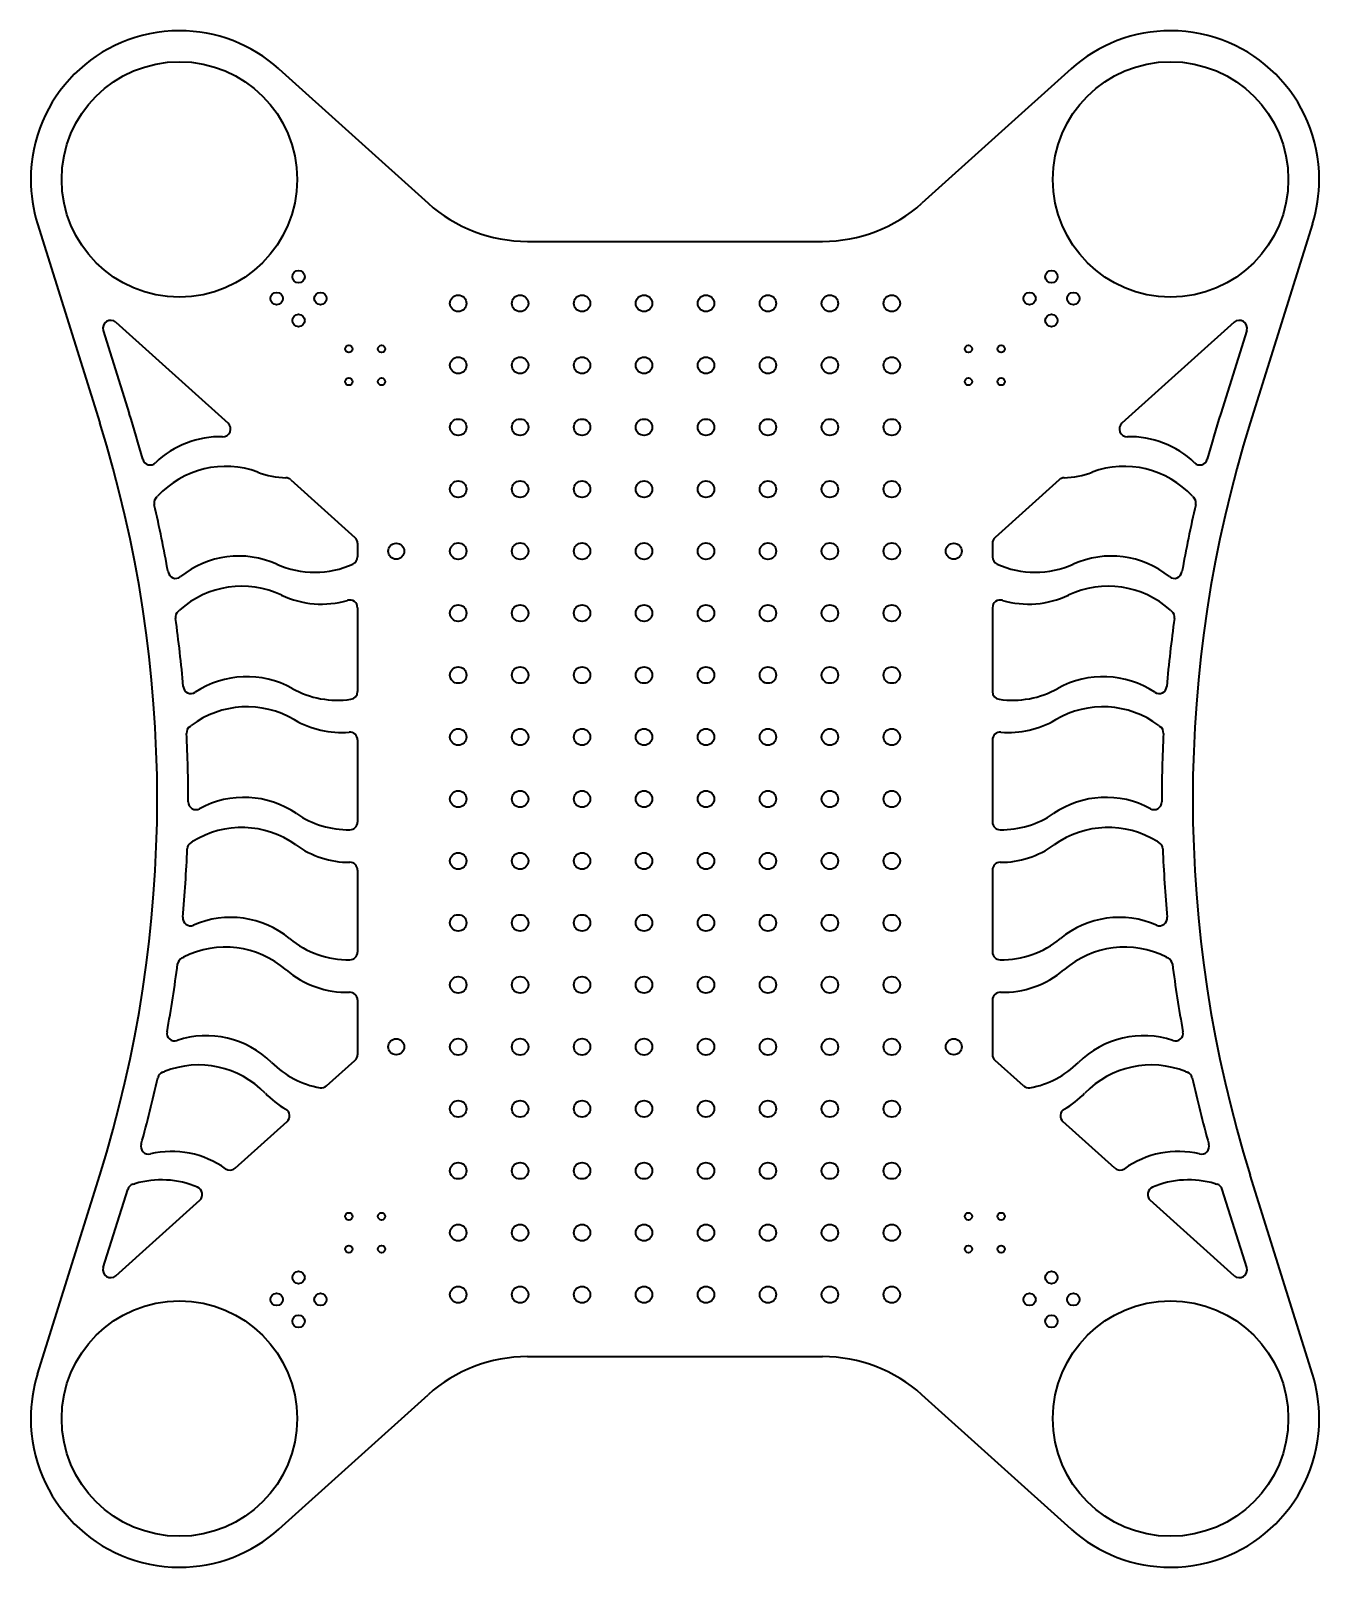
# Model space of a CAD drawing. Header units: inches. Extents: x -10.4 to 10.4, y -12.4 to 12.4.
import ezdxf

# ---------------------------------------------------------------- set-up
doc = ezdxf.new("R2010")
doc.units = ezdxf.units.IN
doc.header["$MEASUREMENT"] = 0
doc.layers.add('Visible', color=7, linetype='Continuous', lineweight=40)

msp = doc.modelspace()

# ---------------------------------------------------------------- linework, layer by layer
at = {"layer": 'Visible'}
for p, q in [((-6.394, 11.784), (-3.987, 9.616)), ((6.394, 11.784), (3.987, 9.616)), ((-10.291, 9.283), (-9.286, 6.073)), ((10.291, 9.283), (9.286, 6.073)), ((-2.381, 9), (2.381, 9)), ((-9.026, 7.694), (-7.215, 6.064)), ((9.026, 7.694), (7.215, 6.064)), ((-9.229, 7.564), (-8.809, 6.223)), ((9.229, 7.564), (8.809, 6.223)), ((-6.202, 5.152), (-5.166, 4.22)), ((6.202, 5.152), (5.166, 4.22)), ((-5.125, 4.127), (-5.125, 3.906)), ((5.125, 4.127), (5.125, 3.906)), ((-5.125, 3.087), (-5.125, 1.733)), ((5.125, 3.087), (5.125, 1.733)), ((-5.125, 0.953), (-5.125, -0.372)), ((5.125, 0.953), (5.125, -0.372)), ((-5.125, -1.147), (-5.125, -2.471)), ((5.125, -1.147), (5.125, -2.471)), ((-5.125, -3.244), (-5.125, -4.127)), ((5.125, -3.244), (5.125, -4.127)), ((-5.623, -4.631), (-5.166, -4.22)), ((5.623, -4.631), (5.166, -4.22)), ((-7.099, -5.959), (-6.262, -5.206)), ((7.099, -5.959), (6.262, -5.206)), ((-10.291, -9.283), (-9.286, -6.073)), ((10.291, -9.283), (9.286, -6.073)), ((-9.229, -7.564), (-8.833, -6.301)), ((9.229, -7.564), (8.833, -6.301)), ((-9.026, -7.694), (-7.671, -6.475)), ((9.026, -7.694), (7.671, -6.475)), ((-2.381, -9), (2.381, -9)), ((-6.394, -11.784), (-3.987, -9.616)), ((6.394, -11.784), (3.987, -9.616))]:
    msp.add_line(p, q, dxfattribs=at)
for centre, radius in [((-8, 10), 1.9), ((8, 10), 1.9), ((-6.077, 8.43), 0.1), ((6.077, 8.43), 0.1), ((-6.43, 8.077), 0.1), ((-5.723, 8.077), 0.1), ((-3.5, 8), 0.133), ((-2.5, 8), 0.133), ((-1.5, 8), 0.133), ((-0.5, 8), 0.133), ((0.5, 8), 0.133), ((1.5, 8), 0.133), ((2.5, 8), 0.133), ((3.5, 8), 0.133), ((5.723, 8.077), 0.1), ((6.43, 8.077), 0.1), ((-6.077, 7.723), 0.1), ((6.077, 7.723), 0.1), ((-5.264, 7.264), 0.0591), ((-4.736, 7.264), 0.0591), ((4.736, 7.264), 0.0591), ((5.264, 7.264), 0.0591), ((-3.5, 7), 0.133), ((-2.5, 7), 0.133), ((-1.5, 7), 0.133), ((-0.5, 7), 0.133), ((0.5, 7), 0.133), ((1.5, 7), 0.133), ((2.5, 7), 0.133), ((3.5, 7), 0.133), ((-5.264, 6.736), 0.0591), ((-4.736, 6.736), 0.0591), ((4.736, 6.736), 0.0591), ((5.264, 6.736), 0.0591), ((-3.5, 6), 0.133), ((-2.5, 6), 0.133), ((-1.5, 6), 0.133), ((-0.5, 6), 0.133), ((0.5, 6), 0.133), ((1.5, 6), 0.133), ((2.5, 6), 0.133), ((3.5, 6), 0.133), ((-3.5, 5), 0.133), ((-2.5, 5), 0.133), ((-1.5, 5), 0.133), ((-0.5, 5), 0.133), ((0.5, 5), 0.133), ((1.5, 5), 0.133), ((2.5, 5), 0.133), ((3.5, 5), 0.133), ((-4.5, 4), 0.129), ((-3.5, 4), 0.133), ((-2.5, 4), 0.133), ((-1.5, 4), 0.133), ((-0.5, 4), 0.133), ((0.5, 4), 0.133), ((1.5, 4), 0.133), ((2.5, 4), 0.133), ((3.5, 4), 0.133), ((4.5, 4), 0.129), ((-3.5, 3), 0.133), ((-2.5, 3), 0.133), ((-1.5, 3), 0.133), ((-0.5, 3), 0.133), ((0.5, 3), 0.133), ((1.5, 3), 0.133), ((2.5, 3), 0.133), ((3.5, 3), 0.133), ((-3.5, 2), 0.133), ((-2.5, 2), 0.133), ((-1.5, 2), 0.133), ((-0.5, 2), 0.133), ((0.5, 2), 0.133), ((1.5, 2), 0.133), ((2.5, 2), 0.133), ((3.5, 2), 0.133), ((-3.5, 1), 0.133), ((-2.5, 1), 0.133), ((-1.5, 1), 0.133), ((-0.5, 1), 0.133), ((0.5, 1), 0.133), ((1.5, 1), 0.133), ((2.5, 1), 0.133), ((3.5, 1), 0.133), ((-3.5, 0), 0.133), ((-2.5, 0), 0.133), ((-1.5, 0), 0.133), ((-0.5, 0), 0.133), ((0.5, 0), 0.133), ((1.5, 0), 0.133), ((2.5, 0), 0.133), ((3.5, 0), 0.133), ((-3.5, -1), 0.133), ((-2.5, -1), 0.133), ((-1.5, -1), 0.133), ((-0.5, -1), 0.133), ((0.5, -1), 0.133), ((1.5, -1), 0.133), ((2.5, -1), 0.133), ((3.5, -1), 0.133), ((-3.5, -2), 0.133), ((-2.5, -2), 0.133), ((-1.5, -2), 0.133), ((-0.5, -2), 0.133), ((0.5, -2), 0.133), ((1.5, -2), 0.133), ((2.5, -2), 0.133), ((3.5, -2), 0.133), ((-3.5, -3), 0.133), ((-2.5, -3), 0.133), ((-1.5, -3), 0.133), ((-0.5, -3), 0.133), ((0.5, -3), 0.133), ((1.5, -3), 0.133), ((2.5, -3), 0.133), ((3.5, -3), 0.133), ((-4.5, -4), 0.129), ((-3.5, -4), 0.133), ((-2.5, -4), 0.133), ((-1.5, -4), 0.133), ((-0.5, -4), 0.133), ((0.5, -4), 0.133), ((1.5, -4), 0.133), ((2.5, -4), 0.133), ((3.5, -4), 0.133), ((4.5, -4), 0.129), ((-3.5, -5), 0.133), ((-2.5, -5), 0.133), ((-1.5, -5), 0.133), ((-0.5, -5), 0.133), ((0.5, -5), 0.133), ((1.5, -5), 0.133), ((2.5, -5), 0.133), ((3.5, -5), 0.133), ((-3.5, -6), 0.133), ((-2.5, -6), 0.133), ((-1.5, -6), 0.133), ((-0.5, -6), 0.133), ((0.5, -6), 0.133), ((1.5, -6), 0.133), ((2.5, -6), 0.133), ((3.5, -6), 0.133), ((-5.264, -6.736), 0.0591), ((-4.736, -6.736), 0.0591), ((4.736, -6.736), 0.0591), ((5.264, -6.736), 0.0591), ((-3.5, -7), 0.133), ((-2.5, -7), 0.133), ((-1.5, -7), 0.133), ((-0.5, -7), 0.133), ((0.5, -7), 0.133), ((1.5, -7), 0.133), ((2.5, -7), 0.133), ((3.5, -7), 0.133), ((-5.264, -7.264), 0.0591), ((-4.736, -7.264), 0.0591), ((4.736, -7.264), 0.0591), ((5.264, -7.264), 0.0591), ((-6.077, -7.723), 0.1), ((6.077, -7.723), 0.1), ((-3.5, -8), 0.133), ((-2.5, -8), 0.133), ((-1.5, -8), 0.133), ((-0.5, -8), 0.133), ((0.5, -8), 0.133), ((1.5, -8), 0.133), ((2.5, -8), 0.133), ((3.5, -8), 0.133), ((-8, -10), 1.9), ((-6.43, -8.077), 0.1), ((-5.723, -8.077), 0.1), ((5.723, -8.077), 0.1), ((8, -10), 1.9), ((6.43, -8.077), 0.1), ((-6.077, -8.43), 0.1), ((6.077, -8.43), 0.1)]:
    msp.add_circle(centre, radius, dxfattribs=at)
for centre, radius, start, end in [((-8, 10), 2.4, 90, 180), ((-8, 10), 2.4, 48.0042, 90), ((8, 10), 2.4, 90, 131.9958), ((8, 10), 2.4, 0, 90), ((-8, 10), 2.4, 180, 197.3738), ((8, 10), 2.4, 342.6262, 0), ((-2.381, 11.4), 2.4, 228.0042, 270), ((2.381, 11.4), 2.4, 270, 311.9958), ((-9.109, 7.601), 0.125, 48.0042, 197.3738), ((9.109, 7.601), 0.125, 342.6262, 131.9958), ((-28.697, 0), 20.839, 15.2564, 17.3738), ((28.697, 0), 20.839, 162.6262, 164.7436), ((-28.697, 0), 20.339, 342.6262, 17.3738), ((-7.299, 5.971), 0.125, 268.3945, 48.0042), ((7.299, 5.971), 0.125, 131.9958, 271.6055), ((28.697, 0), 20.339, 162.6262, 197.3738), ((-7.344, 4.347), 1.5, 88.3945, 133.9579), ((7.344, 4.347), 1.5, 46.0421, 91.6055), ((-8.472, 5.516), 0.125, 195.2564, 313.9579), ((8.472, 5.516), 0.125, 226.0421, 344.7436), ((-7.252, 3.868), 1.5, 69.7561, 137.2541), ((-6.214, 6.682), 1.5, 249.7561, 267.4795), ((6.214, 6.682), 1.5, 272.5205, 290.2439), ((7.252, 3.868), 1.5, 42.7459, 110.2439), ((-6.286, 5.059), 0.125, 48.0042, 87.4795), ((6.286, 5.059), 0.125, 92.5205, 131.9958), ((-8.285, 4.777), 0.125, 136.0827, 193.1714), ((-28.697, 0), 20.839, 10.1282, 13.1714), ((-9.455, 5.904), 1.5, 316.0827, 317.2541), ((28.697, 0), 20.839, 166.8286, 169.8718), ((9.455, 5.904), 1.5, 222.7459, 223.9173), ((8.285, 4.777), 0.125, 346.8286, 43.9173), ((-5.25, 4.127), 0.125, 0, 48.0042), ((5.25, 4.127), 0.125, 131.9958, 180), ((-7.041, 2.421), 1.5, 65.91, 128.8297), ((-5.816, 5.159), 1.5, 245.91, 294.3302), ((-5.25, 3.906), 0.125, 294.3302, 0), ((5.25, 3.906), 0.125, 180, 245.6698), ((5.816, 5.159), 1.5, 245.6698, 294.09), ((7.041, 2.421), 1.5, 51.1703, 114.09), ((-8.06, 3.686), 0.125, 190.1282, 308.8297), ((8.06, 3.686), 0.125, 231.1703, 349.8718), ((-6.992, 1.935), 1.5, 64.6279, 132.1259), ((-5.707, 4.646), 1.5, 244.6279, 286.3257), ((5.707, 4.646), 1.5, 253.6743, 295.3721), ((6.992, 1.935), 1.5, 47.8741, 115.3721), ((-7.939, 2.933), 0.125, 130.9545, 188.0432), ((-9.005, 4.16), 1.5, 310.9545, 312.1259), ((-5.25, 3.087), 0.125, 0, 106.3257), ((5.25, 3.087), 0.125, 73.6743, 180), ((9.005, 4.16), 1.5, 227.8741, 229.0455), ((7.939, 2.933), 0.125, 351.9568, 49.0455), ((-28.697, 0), 20.839, 5, 8.0432), ((28.697, 0), 20.839, 171.9568, 175), ((-7.813, 1.827), 0.125, 185, 303.7015), ((-6.911, 0.475), 1.5, 60.7818, 123.7015), ((-5.447, 3.094), 1.5, 240.7818, 278.2337), ((5.447, 3.094), 1.5, 261.7663, 299.2182), ((6.911, 0.475), 1.5, 56.2985, 119.2182), ((7.813, 1.827), 0.125, 236.2985, 355), ((-5.25, 1.733), 0.125, 278.2337, 0), ((5.25, 1.733), 0.125, 180, 261.7663), ((-6.906, -0.012), 1.5, 59.4997, 126.9977), ((-5.384, 2.573), 1.5, 239.4997, 274.7131), ((5.384, 2.573), 1.5, 265.2869, 300.5003), ((6.906, -0.012), 1.5, 53.0023, 120.5003), ((-7.76, 1.066), 0.125, 125.8263, 182.915), ((-28.697, 0), 20.839, 359.8718, 2.915), ((-8.711, 2.384), 1.5, 305.8263, 306.9977), ((-5.25, 0.953), 0.125, 0, 94.7131), ((5.25, 0.953), 0.125, 85.2869, 180), ((8.711, 2.384), 1.5, 233.0023, 234.1737), ((7.76, 1.066), 0.125, 357.085, 54.1737), ((28.697, 0), 20.839, 177.085, 180.1282), ((-6.956, -1.474), 1.5, 55.6536, 118.5733), ((6.956, -1.474), 1.5, 61.4267, 124.3464), ((-7.733, -0.047), 0.125, 179.8718, 298.5733), ((-5.263, 1.003), 1.5, 235.6536, 270.5612), ((5.263, 1.003), 1.5, 269.4388, 304.3464), ((7.733, -0.047), 0.125, 241.4267, 0.1282), ((-6.994, -1.96), 1.5, 54.3715, 121.8695), ((-5.25, -0.372), 0.125, 270.5612, 0), ((5.25, -0.372), 0.125, 180, 269.4388), ((6.994, -1.96), 1.5, 58.1305, 125.6285), ((-7.749, -0.81), 0.125, 120.6981, 177.7868), ((-8.578, 0.588), 1.5, 300.6981, 301.8695), ((-5.247, 0.478), 1.5, 234.3715, 269.8905), ((5.247, 0.478), 1.5, 270.1095, 305.6285), ((8.578, 0.588), 1.5, 238.1305, 239.3019), ((7.749, -0.81), 0.125, 2.2132, 59.3019), ((-28.697, 0), 20.839, 354.7436, 357.7868), ((28.697, 0), 20.839, 182.2132, 185.2564), ((-5.25, -1.147), 0.125, 0, 89.8905), ((5.25, -1.147), 0.125, 90.1095, 180), ((-7.821, -1.921), 0.125, 174.7436, 293.4451), ((-7.175, -3.411), 1.5, 50.5254, 113.4451), ((7.175, -3.411), 1.5, 66.5549, 129.4746), ((7.821, -1.921), 0.125, 246.5549, 5.2564), ((-7.257, -3.892), 1.5, 49.2433, 116.7413), ((-5.268, -1.096), 1.5, 230.5254, 270.7343), ((-5.25, -2.471), 0.125, 270.7343, 0), ((5.25, -2.471), 0.125, 180, 269.2657), ((5.268, -1.096), 1.5, 269.2657, 309.4746), ((7.257, -3.892), 1.5, 63.2587, 130.7567), ((-28.697, 0), 20.839, 349.6154, 352.6586), ((-7.905, -2.679), 0.125, 115.5699, 172.6586), ((-8.606, -1.213), 1.5, 295.5699, 296.7413), ((8.606, -1.213), 1.5, 243.2587, 244.4301), ((7.905, -2.679), 0.125, 7.3414, 64.4301), ((28.697, 0), 20.839, 187.3414, 190.3846), ((-5.298, -1.62), 1.5, 229.2433, 271.6927), ((5.298, -1.62), 1.5, 268.3073, 310.7567), ((-5.25, -3.244), 0.125, 0, 91.6927), ((5.25, -3.244), 0.125, 88.3073, 180), ((-8.077, -3.779), 0.125, 169.6154, 288.3169), ((-7.566, -5.321), 1.5, 45.3972, 108.3169), ((7.566, -5.321), 1.5, 71.6831, 134.6028), ((8.077, -3.779), 0.125, 251.6831, 10.3846), ((-5.25, -4.127), 0.125, 311.9958, 0), ((5.25, -4.127), 0.125, 180, 228.0042), ((-8.228, -4.527), 0.125, 110.4417, 167.5304), ((-8.795, -3.004), 1.5, 290.4417, 291.6131), ((-7.69, -5.793), 1.5, 44.1151, 111.6131), ((-5.459, -3.186), 1.5, 225.3972, 259.6295), ((5.459, -3.186), 1.5, 280.3705, 314.6028), ((7.69, -5.793), 1.5, 68.3869, 135.8849), ((8.795, -3.004), 1.5, 248.3869, 249.5583), ((8.228, -4.527), 0.125, 12.4696, 69.5583), ((-28.697, 0), 20.839, 344.4872, 347.5304), ((-5.707, -4.538), 0.125, 259.6295, 311.9958), ((5.707, -4.538), 0.125, 228.0042, 280.3705), ((28.697, 0), 20.839, 192.4696, 195.5128), ((-5.536, -3.705), 1.5, 224.1151, 240.1147), ((5.536, -3.705), 1.5, 299.8853, 315.8849), ((-6.346, -5.114), 0.125, 311.9958, 60.1147), ((6.346, -5.114), 0.125, 119.8853, 228.0042), ((-8.497, -5.607), 0.125, 164.4872, 283.1887), ((-8.126, -7.189), 1.5, 54.4866, 103.1887), ((8.126, -7.189), 1.5, 76.8113, 125.5134), ((8.497, -5.607), 0.125, 256.8113, 15.5128), ((-8.292, -7.647), 1.5, 66.9965, 106.4849), ((-7.182, -5.866), 0.125, 234.4866, 311.9958), ((7.182, -5.866), 0.125, 228.0042, 305.5134), ((8.292, -7.647), 1.5, 73.5151, 113.0035), ((-8.714, -6.338), 0.125, 105.3202, 162.6262), ((-9.143, -4.771), 1.5, 285.3202, 286.4849), ((-7.755, -6.382), 0.125, 311.9958, 66.9965), ((7.755, -6.382), 0.125, 113.0035, 228.0042), ((9.143, -4.771), 1.5, 253.5151, 254.6798), ((8.714, -6.338), 0.125, 17.3738, 74.6798), ((-9.109, -7.601), 0.125, 162.6262, 311.9958), ((9.109, -7.601), 0.125, 228.0042, 17.3738), ((-2.381, -11.4), 2.4, 90, 131.9958), ((2.381, -11.4), 2.4, 48.0042, 90), ((-8, -10), 2.4, 162.6262, 180), ((8, -10), 2.4, 0, 17.3738), ((-8, -10), 2.4, 180, 270), ((8, -10), 2.4, 270, 0), ((-8, -10), 2.4, 270, 311.9958), ((8, -10), 2.4, 228.0042, 270)]:
    msp.add_arc(centre, radius, start, end, dxfattribs=at)

doc.saveas('drawing.dxf')
